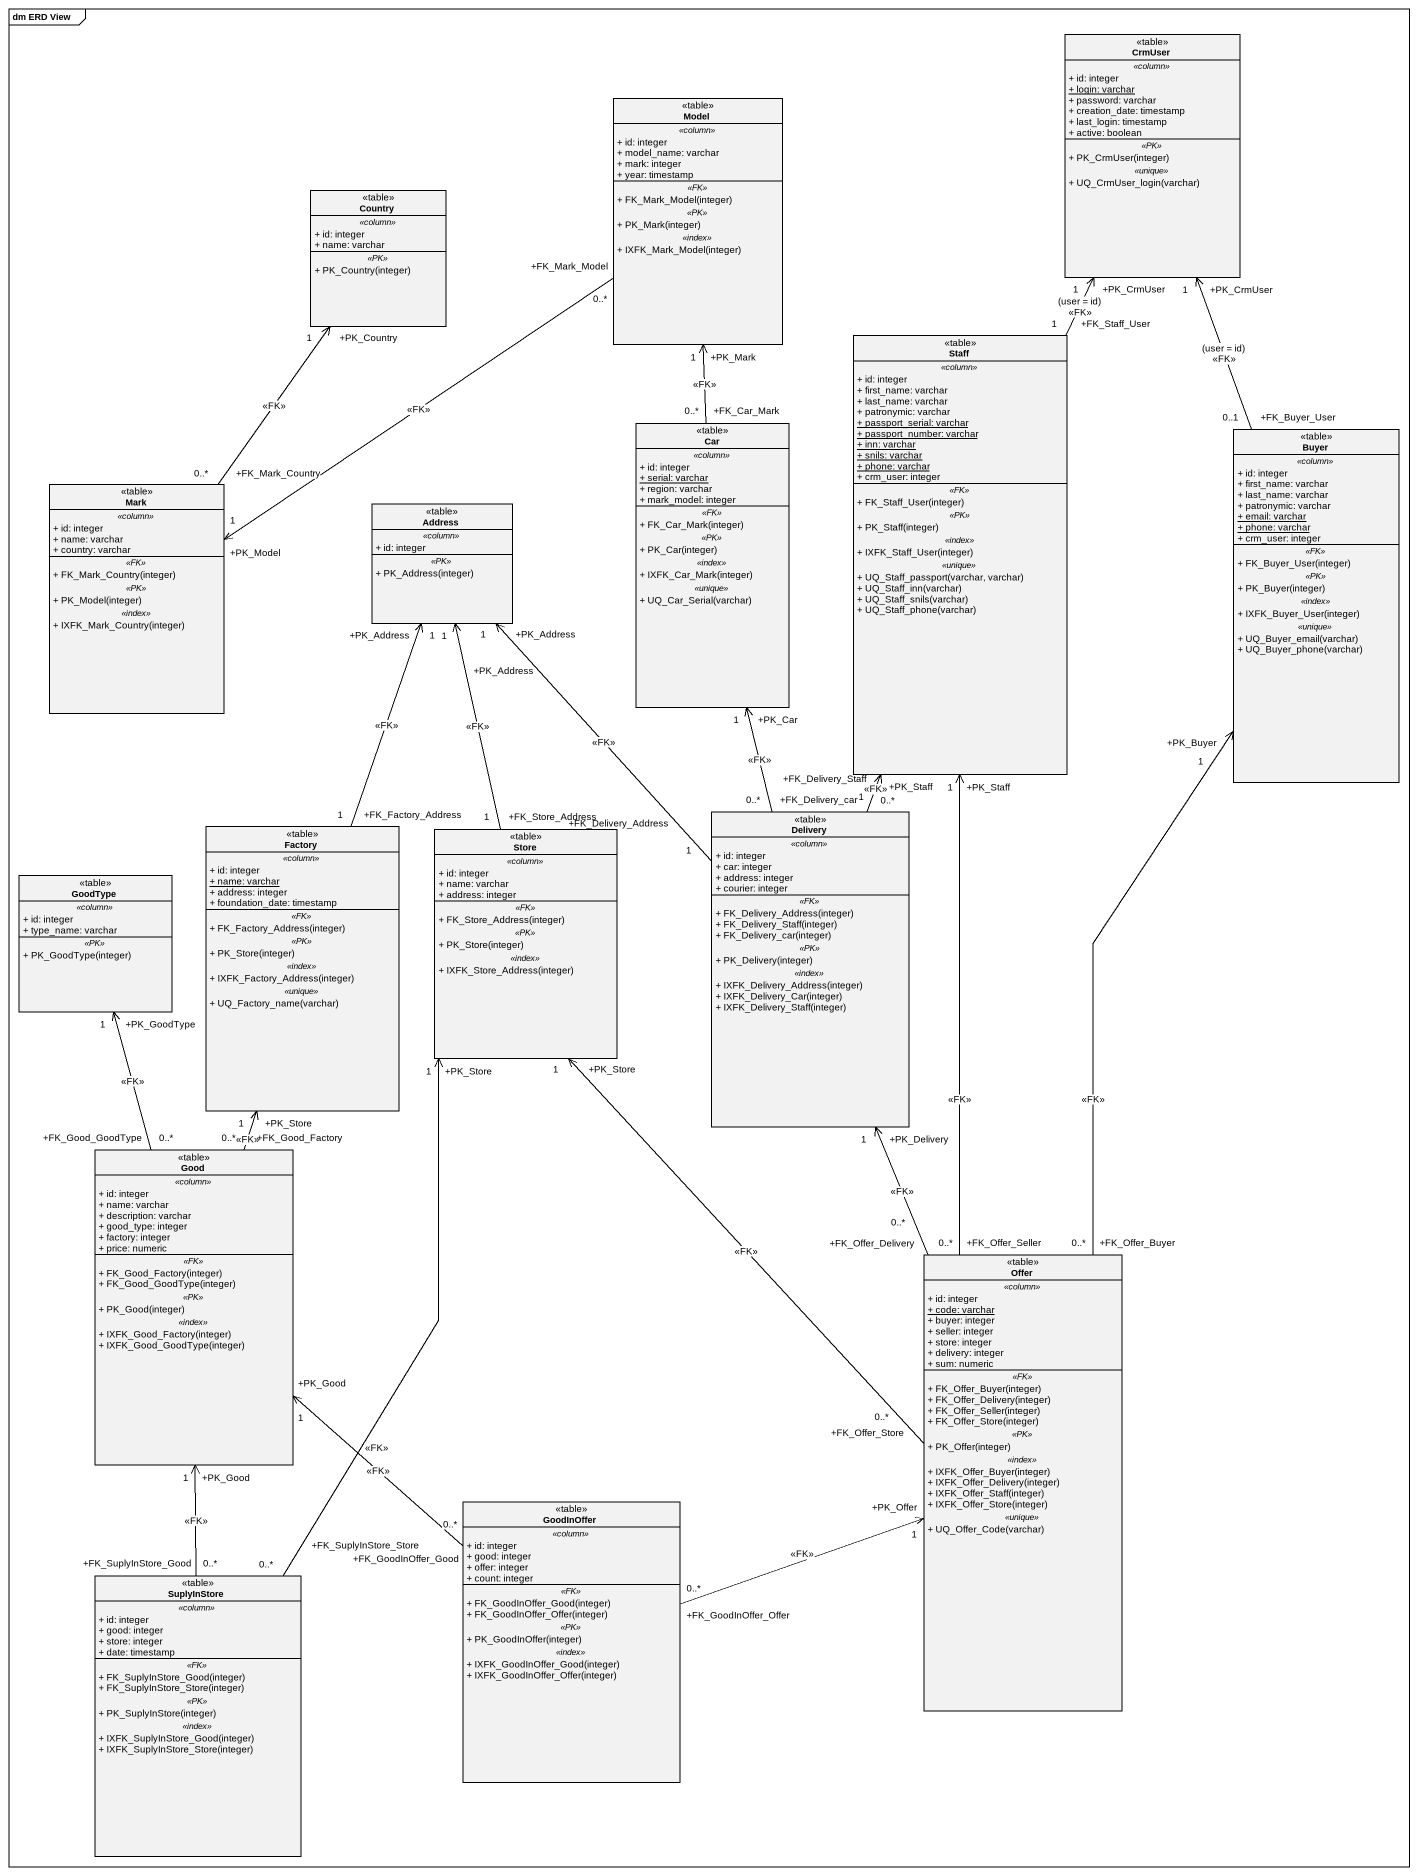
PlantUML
@startuml
mainframe dm ERD View
hide circle
hide empty members
skinparam classAttributeIconSize 0
class CrmUser <<table>> {
  .. <<column>> ..
  + id: integer
  {static} + login: varchar
  + password: varchar
  + creation_date: timestamp
  + last_login: timestamp
  + active: boolean
  .. <<PK>> ..
  + PK_CrmUser(integer)
  .. <<unique>> ..
  + UQ_CrmUser_login(varchar)
}
class Model <<table>> {
  .. <<column>> ..
  + id: integer
  + model_name: varchar
  + mark: integer
  + year: timestamp
  .. <<FK>> ..
  + FK_Mark_Model(integer)
  .. <<PK>> ..
  + PK_Mark(integer)
  .. <<index>> ..
  + IXFK_Mark_Model(integer)
}
class Country <<table>> {
  .. <<column>> ..
  + id: integer
  + name: varchar
  .. <<PK>> ..
  + PK_Country(integer)
}
class Staff <<table>> {
  .. <<column>> ..
  + id: integer
  + first_name: varchar
  + last_name: varchar
  + patronymic: varchar
  {static} + passport_serial: varchar
  {static} + passport_number: varchar
  {static} + inn: varchar
  {static} + snils: varchar
  {static} + phone: varchar
  + crm_user: integer
  .. <<FK>> ..
  + FK_Staff_User(integer)
  .. <<PK>> ..
  + PK_Staff(integer)
  .. <<index>> ..
  + IXFK_Staff_User(integer)
  .. <<unique>> ..
  + UQ_Staff_passport(varchar, varchar)
  + UQ_Staff_inn(varchar)
  + UQ_Staff_snils(varchar)
  + UQ_Staff_phone(varchar)
}
class Car <<table>> {
  .. <<column>> ..
  + id: integer
  {static} + serial: varchar
  + region: varchar
  + mark_model: integer
  .. <<FK>> ..
  + FK_Car_Mark(integer)
  .. <<PK>> ..
  + PK_Car(integer)
  .. <<index>> ..
  + IXFK_Car_Mark(integer)
  .. <<unique>> ..
  + UQ_Car_Serial(varchar)
}
class Buyer <<table>> {
  .. <<column>> ..
  + id: integer
  + first_name: varchar
  + last_name: varchar
  + patronymic: varchar
  {static} + email: varchar
  {static} + phone: varchar
  + crm_user: integer
  .. <<FK>> ..
  + FK_Buyer_User(integer)
  .. <<PK>> ..
  + PK_Buyer(integer)
  .. <<index>> ..
  + IXFK_Buyer_User(integer)
  .. <<unique>> ..
  + UQ_Buyer_email(varchar)
  + UQ_Buyer_phone(varchar)
}
class Mark <<table>> {
  .. <<column>> ..
  + id: integer
  + name: varchar
  + country: varchar
  .. <<FK>> ..
  + FK_Mark_Country(integer)
  .. <<PK>> ..
  + PK_Model(integer)
  .. <<index>> ..
  + IXFK_Mark_Country(integer)
}
class Address <<table>> {
  .. <<column>> ..
  + id: integer
  .. <<PK>> ..
  + PK_Address(integer)
}
class Factory <<table>> {
  .. <<column>> ..
  + id: integer
  {static} + name: varchar
  + address: integer
  + foundation_date: timestamp
  .. <<FK>> ..
  + FK_Factory_Address(integer)
  .. <<PK>> ..
  + PK_Store(integer)
  .. <<index>> ..
  + IXFK_Factory_Address(integer)
  .. <<unique>> ..
  + UQ_Factory_name(varchar)
}
class Store <<table>> {
  .. <<column>> ..
  + id: integer
  + name: varchar
  + address: integer
  .. <<FK>> ..
  + FK_Store_Address(integer)
  .. <<PK>> ..
  + PK_Store(integer)
  .. <<index>> ..
  + IXFK_Store_Address(integer)
}
class Delivery <<table>> {
  .. <<column>> ..
  + id: integer
  + car: integer
  + address: integer
  + courier: integer
  .. <<FK>> ..
  + FK_Delivery_Address(integer)
  + FK_Delivery_Staff(integer)
  + FK_Delivery_car(integer)
  .. <<PK>> ..
  + PK_Delivery(integer)
  .. <<index>> ..
  + IXFK_Delivery_Address(integer)
  + IXFK_Delivery_Car(integer)
  + IXFK_Delivery_Staff(integer)
}
class GoodType <<table>> {
  .. <<column>> ..
  + id: integer
  + type_name: varchar
  .. <<PK>> ..
  + PK_GoodType(integer)
}
class Good <<table>> {
  .. <<column>> ..
  + id: integer
  + name: varchar
  + description: varchar
  + good_type: integer
  + factory: integer
  + price: numeric
  .. <<FK>> ..
  + FK_Good_Factory(integer)
  + FK_Good_GoodType(integer)
  .. <<PK>> ..
  + PK_Good(integer)
  .. <<index>> ..
  + IXFK_Good_Factory(integer)
  + IXFK_Good_GoodType(integer)
}
class Offer <<table>> {
  .. <<column>> ..
  + id: integer
  {static} + code: varchar
  + buyer: integer
  + seller: integer
  + store: integer
  + delivery: integer
  + sum: numeric
  .. <<FK>> ..
  + FK_Offer_Buyer(integer)
  + FK_Offer_Delivery(integer)
  + FK_Offer_Seller(integer)
  + FK_Offer_Store(integer)
  .. <<PK>> ..
  + PK_Offer(integer)
  .. <<index>> ..
  + IXFK_Offer_Buyer(integer)
  + IXFK_Offer_Delivery(integer)
  + IXFK_Offer_Staff(integer)
  + IXFK_Offer_Store(integer)
  .. <<unique>> ..
  + UQ_Offer_Code(varchar)
}
class GoodInOffer <<table>> {
  .. <<column>> ..
  + id: integer
  + good: integer
  + offer: integer
  + count: integer
  .. <<FK>> ..
  + FK_GoodInOffer_Good(integer)
  + FK_GoodInOffer_Offer(integer)
  .. <<PK>> ..
  + PK_GoodInOffer(integer)
  .. <<index>> ..
  + IXFK_GoodInOffer_Good(integer)
  + IXFK_GoodInOffer_Offer(integer)
}
class SuplyInStore <<table>> {
  .. <<column>> ..
  + id: integer
  + good: integer
  + store: integer
  + date: timestamp
  .. <<FK>> ..
  + FK_SuplyInStore_Good(integer)
  + FK_SuplyInStore_Store(integer)
  .. <<PK>> ..
  + PK_SuplyInStore(integer)
  .. <<index>> ..
  + IXFK_SuplyInStore_Good(integer)
  + IXFK_SuplyInStore_Store(integer)
}
Model "+FK_Mark_Model\n0..*" --> "+PK_Model\n1" Mark : <<FK>>
Staff "+FK_Staff_User\n1" -up-> "+PK_CrmUser\n1" CrmUser : (user = id)\n<<FK>>
Car "+FK_Car_Mark\n0..*" -up-> "+PK_Mark\n1" Model : <<FK>>
Buyer "+FK_Buyer_User\n0..1" -up-> "+PK_CrmUser\n1" CrmUser : (user = id)\n<<FK>>
Mark "+FK_Mark_Country\n0..*" -up-> "+PK_Country\n1" Country : <<FK>>
Factory "+FK_Factory_Address\n1" -up-> "+PK_Address\n1" Address : <<FK>>
Store "+FK_Store_Address\n1" -up-> "+PK_Address\n1" Address : <<FK>>
Delivery "+FK_Delivery_Staff\n0..*" -up-> "+PK_Staff\n1" Staff : <<FK>>
Delivery "+FK_Delivery_car\n0..*" -up-> "+PK_Car\n1" Car : <<FK>>
Delivery "+FK_Delivery_Address\n1" -up-> "+PK_Address\n1" Address : <<FK>>
Good "+FK_Good_Factory\n0..*" -up-> "+PK_Store\n1" Factory : <<FK>>
Good "+FK_Good_GoodType\n0..*" -up-> "+PK_GoodType\n1" GoodType : <<FK>>
Offer "+FK_Offer_Seller\n0..*" -up-> "+PK_Staff\n1" Staff : <<FK>>
Offer "+FK_Offer_Buyer\n0..*" -up-> "+PK_Buyer\n1" Buyer : <<FK>>
Offer "+FK_Offer_Store\n0..*" -up-> "+PK_Store\n1" Store : <<FK>>
Offer "+FK_Offer_Delivery\n0..*" -up-> "+PK_Delivery\n1" Delivery : <<FK>>
GoodInOffer "+FK_GoodInOffer_Good\n0..*" -up-> "+PK_Good\n1" Good : <<FK>>
GoodInOffer "+FK_GoodInOffer_Offer\n0..*" -right-> "+PK_Offer\n1" Offer : <<FK>>
SuplyInStore "+FK_SuplyInStore_Store\n0..*" -up-> "+PK_Store\n1" Store : <<FK>>
SuplyInStore "+FK_SuplyInStore_Good\n0..*" -up-> "+PK_Good\n1" Good : <<FK>>
@enduml
